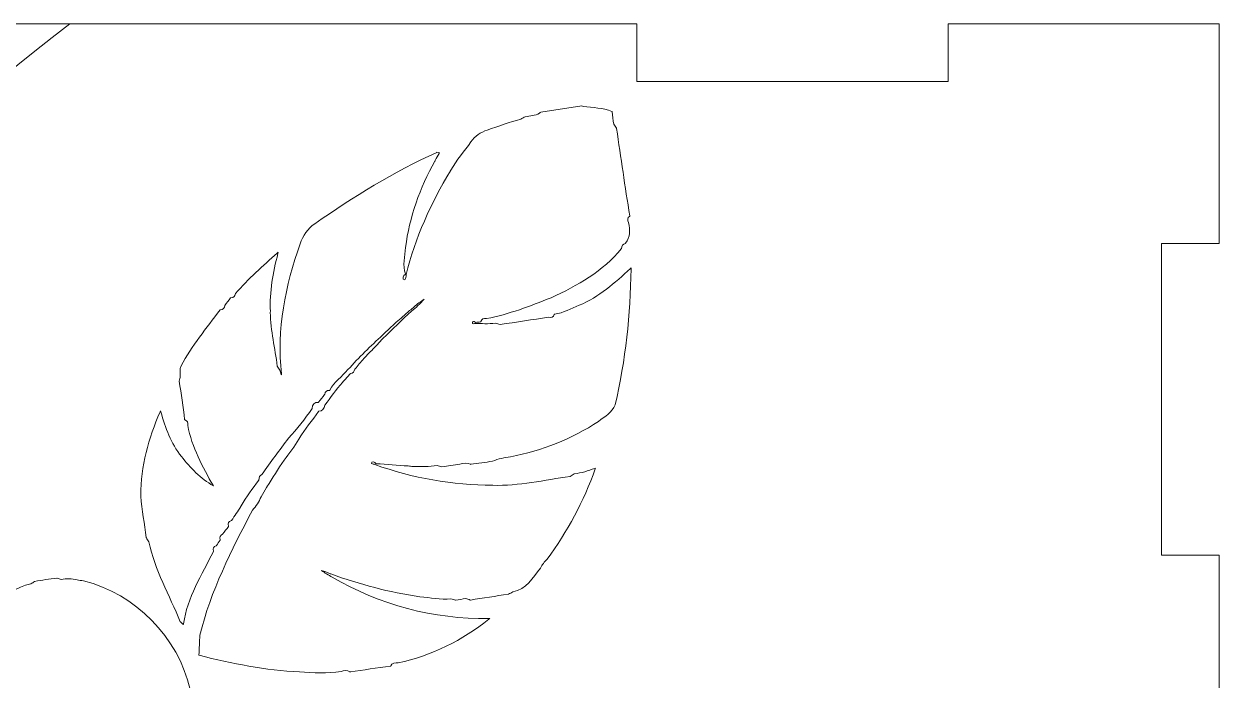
# Model space of a CAD drawing. Header units: millimetres. Extents: x 1315 to 1877, y -2074 to -1612.
# Drawn here: x 1438.8 to 1515.5, y -1655.3 to -1613.2 of the extents above; entities that cross this region are included whole.
import ezdxf

# ---------------------------------------------------------------- set-up
doc = ezdxf.new("R2010")
doc.units = ezdxf.units.MM
doc.header["$MEASUREMENT"] = 0
doc.layers.add('Layer 1', color=7, linetype='Continuous')

msp = doc.modelspace()

# ---------------------------------------------------------------- linework, layer by layer
at = {"layer": 'Layer 1', "color": 250, "lineweight": 9}
for points, knots in [([(1315.5114, -1613.1867), (1315.5114, -1613.1867), (1332.9114, -1613.1867), (1332.9114, -1613.1867), (1332.9114, -1613.1867), (1332.9114, -1613.1867), (1332.9114, -1616.8867), (1332.9114, -1616.8867), (1332.9114, -1616.8867), (1332.9114, -1616.8867), (1352.9114, -1616.8867), (1352.9114, -1616.8867), (1352.9114, -1616.8867), (1352.9114, -1616.8867), (1352.9114, -1613.1867), (1352.9114, -1613.1867), (1352.9114, -1613.1867), (1352.9114, -1613.1867), (1441.7236, -1613.1867), (1441.7236, -1613.1867), (1441.7236, -1613.1867), (1417.4584, -1631.4055), (1401.7458, -1660.4737), (1401.7052, -1693.1867), (1401.7052, -1693.1867), (1401.6646, -1725.8997), (1417.388, -1754.9165), (1441.7193, -1773.1867), (1441.7193, -1773.1867), (1441.7193, -1773.1867), (1352.9114, -1773.1867), (1352.9114, -1773.1867), (1352.9114, -1773.1867), (1352.9114, -1773.1867), (1352.9114, -1769.4867), (1352.9114, -1769.4867), (1352.9114, -1769.4867), (1352.9114, -1769.4867), (1332.9114, -1769.4867), (1332.9114, -1769.4867), (1332.9114, -1769.4867), (1332.9114, -1769.4867), (1332.9114, -1773.1867), (1332.9114, -1773.1867), (1332.9114, -1773.1867), (1332.9114, -1773.1867), (1315.5114, -1773.1867), (1315.5114, -1773.1867), (1315.5114, -1773.1867), (1315.5114, -1773.1867), (1315.5114, -1759.0867), (1315.5114, -1759.0867), (1315.5114, -1759.0867), (1315.5114, -1759.0867), (1319.2114, -1759.0867), (1319.2114, -1759.0867), (1319.2114, -1759.0867), (1319.2114, -1759.0867), (1319.2114, -1739.0867), (1319.2114, -1739.0867), (1319.2114, -1739.0867), (1319.2114, -1739.0867), (1315.5114, -1739.0867), (1315.5114, -1739.0867), (1315.5114, -1739.0867), (1315.5114, -1739.0867), (1315.5114, -1703.1868), (1315.5114, -1703.1868), (1315.5114, -1703.1868), (1315.5114, -1703.1868), (1319.2114, -1703.1868), (1319.2114, -1703.1868), (1319.2114, -1703.1868), (1319.2114, -1703.1868), (1319.2114, -1683.1868), (1319.2114, -1683.1868), (1319.2114, -1683.1868), (1319.2114, -1683.1868), (1315.5114, -1683.1868), (1315.5114, -1683.1868), (1315.5114, -1683.1868), (1315.5114, -1683.1868), (1315.5114, -1647.2869), (1315.5114, -1647.2869), (1315.5114, -1647.2869), (1315.5114, -1647.2869), (1319.2114, -1647.2869), (1319.2114, -1647.2869), (1319.2114, -1647.2869), (1319.2114, -1647.2869), (1319.2114, -1627.2869), (1319.2114, -1627.2869), (1319.2114, -1627.2869), (1319.2114, -1627.2869), (1315.5114, -1627.2869), (1315.5114, -1627.2869), (1315.5114, -1627.2869), (1315.5114, -1627.2869), (1315.5114, -1613.1867), (1315.5114, -1613.1867)], [0, 0, 0, 0, 0.0384615, 0.0384615, 0.0384615, 0.0384615, 0.0769231, 0.0769231, 0.0769231, 0.0769231, 0.1153846, 0.1153846, 0.1153846, 0.1153846, 0.1538462, 0.1538462, 0.1538462, 0.1538462, 0.1923077, 0.1923077, 0.1923077, 0.1923077, 0.2307692, 0.2307692, 0.2307692, 0.2307692, 0.2692308, 0.2692308, 0.2692308, 0.2692308, 0.3076923, 0.3076923, 0.3076923, 0.3076923, 0.3461538, 0.3461538, 0.3461538, 0.3461538, 0.3846154, 0.3846154, 0.3846154, 0.3846154, 0.4230769, 0.4230769, 0.4230769, 0.4230769, 0.4615385, 0.4615385, 0.4615385, 0.4615385, 0.5, 0.5, 0.5, 0.5, 0.5384615, 0.5384615, 0.5384615, 0.5384615, 0.5769231, 0.5769231, 0.5769231, 0.5769231, 0.6153846, 0.6153846, 0.6153846, 0.6153846, 0.6538462, 0.6538462, 0.6538462, 0.6538462, 0.6923077, 0.6923077, 0.6923077, 0.6923077, 0.7307692, 0.7307692, 0.7307692, 0.7307692, 0.7692308, 0.7692308, 0.7692308, 0.7692308, 0.8076923, 0.8076923, 0.8076923, 0.8076923, 0.8461538, 0.8461538, 0.8461538, 0.8461538, 0.8846154, 0.8846154, 0.8846154, 0.8846154, 0.9230769, 0.9230769, 0.9230769, 0.9230769, 1, 1, 1, 1]), ([(1441.7215, -1773.1867), (1441.7215, -1773.1867), (1478.1299, -1773.1867), (1478.1299, -1773.1867), (1478.1299, -1773.1867), (1478.1299, -1773.1867), (1478.1299, -1769.4867), (1478.1299, -1769.4867), (1478.1299, -1769.4867), (1478.1299, -1769.4867), (1498.1299, -1769.4867), (1498.1299, -1769.4867), (1498.1299, -1769.4867), (1498.1299, -1769.4867), (1498.1299, -1773.1867), (1498.1299, -1773.1867), (1498.1299, -1773.1867), (1498.1299, -1773.1867), (1515.5299, -1773.1867), (1515.5299, -1773.1867), (1515.5299, -1773.1867), (1515.5299, -1773.1867), (1515.5299, -1759.0867), (1515.5299, -1759.0867), (1515.5299, -1759.0867), (1515.5299, -1759.0867), (1511.8299, -1759.0867), (1511.8299, -1759.0867), (1511.8299, -1759.0867), (1511.8299, -1759.0867), (1511.8299, -1739.0867), (1511.8299, -1739.0867), (1511.8299, -1739.0867), (1511.8299, -1739.0867), (1515.5299, -1739.0867), (1515.5299, -1739.0867), (1515.5299, -1739.0867), (1515.5299, -1739.0867), (1515.5299, -1703.1868), (1515.5299, -1703.1868), (1515.5299, -1703.1868), (1515.5299, -1703.1868), (1511.8299, -1703.1868), (1511.8299, -1703.1868), (1511.8299, -1703.1868), (1511.8299, -1703.1868), (1511.8299, -1683.1868), (1511.8299, -1683.1868), (1511.8299, -1683.1868), (1511.8299, -1683.1868), (1515.5299, -1683.1868), (1515.5299, -1683.1868), (1515.5299, -1683.1868), (1515.5299, -1683.1868), (1515.5299, -1647.2869), (1515.5299, -1647.2869), (1515.5299, -1647.2869), (1515.5299, -1647.2869), (1511.8299, -1647.2869), (1511.8299, -1647.2869), (1511.8299, -1647.2869), (1511.8299, -1647.2869), (1511.8299, -1627.2869), (1511.8299, -1627.2869), (1511.8299, -1627.2869), (1511.8299, -1627.2869), (1515.5299, -1627.2869), (1515.5299, -1627.2869), (1515.5299, -1627.2869), (1515.5299, -1627.2869), (1515.5299, -1613.1867), (1515.5299, -1613.1867), (1515.5299, -1613.1867), (1515.5299, -1613.1867), (1498.1299, -1613.1867), (1498.1299, -1613.1867), (1498.1299, -1613.1867), (1498.1299, -1613.1867), (1498.1299, -1616.8867), (1498.1299, -1616.8867), (1498.1299, -1616.8867), (1498.1299, -1616.8867), (1478.1299, -1616.8867), (1478.1299, -1616.8867), (1478.1299, -1616.8867), (1478.1299, -1616.8867), (1478.1299, -1613.1867), (1478.1299, -1613.1867), (1478.1299, -1613.1867), (1478.1299, -1613.1867), (1441.7236, -1613.1867), (1441.7236, -1613.1867)], [0, 0, 0, 0, 0.0416667, 0.0416667, 0.0416667, 0.0416667, 0.0833333, 0.0833333, 0.0833333, 0.0833333, 0.125, 0.125, 0.125, 0.125, 0.1666667, 0.1666667, 0.1666667, 0.1666667, 0.2083333, 0.2083333, 0.2083333, 0.2083333, 0.25, 0.25, 0.25, 0.25, 0.2916667, 0.2916667, 0.2916667, 0.2916667, 0.3333333, 0.3333333, 0.3333333, 0.3333333, 0.375, 0.375, 0.375, 0.375, 0.4166667, 0.4166667, 0.4166667, 0.4166667, 0.4583333, 0.4583333, 0.4583333, 0.4583333, 0.5, 0.5, 0.5, 0.5, 0.5416667, 0.5416667, 0.5416667, 0.5416667, 0.5833333, 0.5833333, 0.5833333, 0.5833333, 0.625, 0.625, 0.625, 0.625, 0.6666667, 0.6666667, 0.6666667, 0.6666667, 0.7083333, 0.7083333, 0.7083333, 0.7083333, 0.75, 0.75, 0.75, 0.75, 0.7916667, 0.7916667, 0.7916667, 0.7916667, 0.8333333, 0.8333333, 0.8333333, 0.8333333, 0.875, 0.875, 0.875, 0.875, 0.9166667, 0.9166667, 0.9166667, 0.9166667, 1, 1, 1, 1])]:
    msp.add_open_spline(points, degree=3, knots=knots, dxfattribs=at)
at = {"layer": 'Layer 1', "color": 240, "lineweight": 9}
for points, knots in [([(1469.3549, -1632.4827), (1470.3931, -1632.3331), (1471.4306, -1632.1784), (1472.4764, -1632.0188), (1472.4764, -1632.0188), (1472.6474, -1632.0544), (1472.7722, -1632.0081), (1472.8337, -1631.8383), (1472.8337, -1631.8383), (1472.8337, -1631.8383), (1472.8389, -1631.8241), (1472.8389, -1631.8241), (1472.8389, -1631.8241), (1472.8389, -1631.8241), (1472.8538, -1631.8219), (1472.8538, -1631.8219), (1472.8538, -1631.8219), (1473.4125, -1631.7372), (1473.9181, -1631.4584), (1474.4377, -1631.2551), (1474.4377, -1631.2551), (1475.6905, -1630.7149), (1476.7295, -1629.8093), (1477.7256, -1628.8981), (1477.7256, -1628.8981), (1477.7256, -1628.8981), (1477.7692, -1628.8581), (1477.7692, -1628.8581), (1477.7692, -1628.8581), (1477.7692, -1628.8581), (1477.7681, -1628.9173), (1477.7681, -1628.9173), (1477.7681, -1628.9173), (1477.7139, -1631.8453), (1477.4155, -1634.7774), (1476.7468, -1637.6357), (1476.7468, -1637.6357), (1476.5495, -1638.1232), (1476.0739, -1638.4057), (1475.6691, -1638.705), (1475.6691, -1638.705), (1473.9738, -1639.8388), (1472.0182, -1640.5787), (1470.0215, -1640.9799), (1470.0215, -1640.9799), (1469.6258, -1641.0188), (1469.2412, -1641.1199), (1468.8647, -1641.2592), (1468.8647, -1641.2592), (1468.4022, -1641.3403), (1467.9373, -1641.4068), (1467.4711, -1641.4628), (1467.4711, -1641.4628), (1467.4711, -1641.4628), (1467.4639, -1641.4637), (1467.4639, -1641.4637), (1467.4639, -1641.4637), (1467.4639, -1641.4637), (1467.4573, -1641.4606), (1467.4573, -1641.4606), (1467.4573, -1641.4606), (1467.2406, -1641.3582), (1466.9976, -1641.3588), (1466.7728, -1641.4627), (1466.7728, -1641.4627), (1466.3851, -1641.5006), (1465.999, -1641.5541), (1465.6159, -1641.6244), (1465.6159, -1641.6244), (1465.6159, -1641.6244), (1465.6101, -1641.6254), (1465.6101, -1641.6254), (1465.6101, -1641.6254), (1465.6101, -1641.6254), (1465.6045, -1641.6239), (1465.6045, -1641.6239), (1465.6045, -1641.6239), (1465.5034, -1641.5959), (1465.4016, -1641.5696), (1465.3007, -1641.5408), (1465.3007, -1641.5408), (1464.7942, -1641.6377), (1464.281, -1641.5775), (1463.7647, -1641.6119), (1463.7647, -1641.6119), (1463.6594, -1641.5957), (1463.555, -1641.5792), (1463.4515, -1641.5632), (1463.4515, -1641.5632), (1462.7643, -1641.5627), (1462.0852, -1641.4142), (1461.3978, -1641.4406), (1461.3978, -1641.4406), (1461.3978, -1641.4406), (1461.3762, -1641.4414), (1461.3762, -1641.4414), (1461.3762, -1641.4414), (1461.3762, -1641.4414), (1461.3719, -1641.4203), (1461.3719, -1641.4203), (1461.3719, -1641.4203), (1461.3445, -1641.2856), (1461.0622, -1641.2506), (1461.1023, -1641.4149), (1461.1023, -1641.4149), (1461.1706, -1641.4349), (1461.2388, -1641.456), (1461.3084, -1641.4766), (1461.3084, -1641.4766), (1463.7271, -1642.3516), (1466.3076, -1642.7929), (1468.879, -1642.8077), (1468.879, -1642.8077), (1470.5549, -1642.8593), (1472.1984, -1642.4692), (1473.8483, -1642.2389), (1473.8483, -1642.2389), (1473.9378, -1642.1834), (1474.0272, -1642.128), (1474.1167, -1642.0725), (1474.1167, -1642.0725), (1474.1167, -1642.0725), (1474.1216, -1642.0695), (1474.1216, -1642.0695), (1474.1216, -1642.0695), (1474.1216, -1642.0695), (1474.1273, -1642.0689), (1474.1273, -1642.0689), (1474.1273, -1642.0689), (1474.5769, -1642.0192), (1475.0097, -1641.8782), (1475.4341, -1641.7275), (1475.4341, -1641.7275), (1475.4341, -1641.7275), (1475.4847, -1641.7095), (1475.4847, -1641.7095), (1475.4847, -1641.7095), (1475.4847, -1641.7095), (1475.4665, -1641.76), (1475.4665, -1641.76), (1475.4665, -1641.76), (1474.7219, -1643.8243), (1473.6731, -1645.7847), (1472.371, -1647.5563), (1472.371, -1647.5563), (1472.1996, -1647.7214), (1472.0541, -1647.9112), (1471.9373, -1648.1223), (1471.9373, -1648.1223), (1471.4666, -1648.7579), (1471.0176, -1649.5016), (1470.1752, -1649.6507), (1470.1752, -1649.6507), (1470.0805, -1649.7019), (1469.9873, -1649.752), (1469.884, -1649.8048), (1469.884, -1649.8048), (1469.0721, -1649.9286), (1468.2574, -1650.0352), (1467.4483, -1650.1773), (1467.4483, -1650.1773), (1467.4483, -1650.1773), (1467.442, -1650.1784), (1467.442, -1650.1784), (1467.442, -1650.1784), (1467.442, -1650.1784), (1467.436, -1650.1764), (1467.436, -1650.1764), (1467.436, -1650.1764), (1467.3364, -1650.1437), (1467.236, -1650.1127), (1467.1361, -1650.0809), (1467.1361, -1650.0809), (1466.9249, -1650.1149), (1466.7136, -1650.1479), (1466.503, -1650.1846), (1466.503, -1650.1846), (1466.503, -1650.1846), (1466.4971, -1650.1856), (1466.4971, -1650.1856), (1466.4971, -1650.1856), (1466.4971, -1650.1856), (1466.4914, -1650.184), (1466.4914, -1650.184), (1466.4914, -1650.184), (1466.3903, -1650.1542), (1466.2904, -1650.1263), (1466.1931, -1650.0991), (1466.1931, -1650.0991), (1465.5264, -1650.161), (1464.8666, -1650.0341), (1464.2054, -1649.9632), (1464.2054, -1649.9632), (1462.2467, -1649.6976), (1460.3385, -1649.155), (1458.473, -1648.5045), (1458.473, -1648.5045), (1458.473, -1648.5045), (1458.4385, -1648.4883), (1458.4385, -1648.4883), (1458.4385, -1648.4883), (1458.2582, -1648.4036), (1458.0728, -1648.3271), (1457.8811, -1648.2723), (1457.8811, -1648.2723), (1458.0926, -1648.4388), (1458.3247, -1648.5787), (1458.565, -1648.7022), (1458.565, -1648.7022), (1461.5875, -1650.4911), (1465.1081, -1651.4156), (1468.6186, -1651.3649), (1468.6186, -1651.3649), (1468.6186, -1651.3649), (1468.6932, -1651.3638), (1468.6932, -1651.3638), (1468.6932, -1651.3638), (1468.6932, -1651.3638), (1468.6348, -1651.4102), (1468.6348, -1651.4102), (1468.6348, -1651.4102), (1466.9416, -1652.7547), (1464.9358, -1653.7666), (1462.8057, -1654.2019), (1462.8057, -1654.2019), (1462.6343, -1654.1991), (1462.3912, -1654.2112), (1462.3304, -1654.4083), (1462.3304, -1654.4083), (1462.3304, -1654.4083), (1462.3254, -1654.4243), (1462.3254, -1654.4243), (1462.3254, -1654.4243), (1462.3254, -1654.4243), (1462.3087, -1654.4261), (1462.3087, -1654.4261), (1462.3087, -1654.4261), (1461.4387, -1654.5157), (1460.5785, -1654.6774), (1459.7123, -1654.7959), (1459.7123, -1654.7959), (1459.7123, -1654.7959), (1459.7023, -1654.7972), (1459.7023, -1654.7972), (1459.7023, -1654.7972), (1459.7023, -1654.7972), (1459.694, -1654.7913), (1459.694, -1654.7913), (1459.694, -1654.7913), (1459.5336, -1654.6757), (1459.3239, -1654.6706), (1459.1425, -1654.7604), (1459.1425, -1654.7604), (1458.2552, -1654.9114), (1457.353, -1654.8361), (1456.4601, -1654.7937), (1456.4601, -1654.7937), (1454.2824, -1654.6902), (1452.1381, -1654.2564), (1450.0287, -1653.7255), (1450.0287, -1653.7255), (1450.0287, -1653.7255), (1450.0083, -1653.7204), (1450.0083, -1653.7204), (1450.0083, -1653.7204), (1450.0083, -1653.7204), (1450.0095, -1653.6994), (1450.0095, -1653.6994), (1450.0095, -1653.6994), (1450.0349, -1653.2776), (1450.0496, -1652.8553), (1450.0687, -1652.4282), (1450.0687, -1652.4282), (1450.7701, -1649.5942), (1452.0877, -1646.9659), (1453.4575, -1644.3987), (1453.4575, -1644.3987), (1453.6778, -1644.1451), (1453.8667, -1643.8643), (1453.9963, -1643.5487), (1453.9963, -1643.5487), (1454.1167, -1643.3531), (1454.232, -1643.1546), (1454.3514, -1642.9589), (1454.3514, -1642.9589), (1454.3597, -1642.9441), (1454.3689, -1642.9297), (1454.3783, -1642.9146), (1454.3783, -1642.9146), (1454.7585, -1642.3511), (1455.0648, -1641.7396), (1455.4805, -1641.2003), (1455.4805, -1641.2003), (1455.8078, -1640.7565), (1456.1604, -1640.3274), (1456.4267, -1639.8424), (1456.4267, -1639.8424), (1456.4349, -1639.8275), (1456.4441, -1639.8133), (1456.4523, -1639.7985), (1456.4523, -1639.7985), (1456.7973, -1639.1766), (1457.3013, -1638.666), (1457.6851, -1638.0706), (1457.6851, -1638.0706), (1457.6851, -1638.0706), (1457.6932, -1638.058), (1457.6932, -1638.058), (1457.6932, -1638.058), (1457.6932, -1638.058), (1457.7082, -1638.0591), (1457.7082, -1638.0591), (1457.7082, -1638.0591), (1457.9303, -1638.0749), (1458.0447, -1637.8586), (1458.1018, -1637.6682), (1458.1018, -1637.6682), (1458.4569, -1637.1648), (1458.8213, -1636.6663), (1459.2306, -1636.2051), (1459.2306, -1636.2051), (1459.2397, -1636.1949), (1459.249, -1636.1847), (1459.2585, -1636.1739), (1459.2585, -1636.1739), (1459.418, -1636.0029), (1459.573, -1635.8276), (1459.7231, -1635.6483), (1459.7231, -1635.6483), (1459.7231, -1635.6483), (1459.729, -1635.6412), (1459.729, -1635.6412), (1459.729, -1635.6412), (1459.729, -1635.6412), (1459.7381, -1635.6396), (1459.7381, -1635.6396), (1459.7381, -1635.6396), (1459.899, -1635.6104), (1459.9917, -1635.5173), (1460.0214, -1635.3566), (1460.0214, -1635.3566), (1460.0214, -1635.3566), (1460.0226, -1635.3501), (1460.0226, -1635.3501), (1460.0226, -1635.3501), (1460.0226, -1635.3501), (1460.0268, -1635.3451), (1460.0268, -1635.3451), (1460.0268, -1635.3451), (1460.2149, -1635.1162), (1460.4031, -1634.8872), (1460.6039, -1634.6682), (1460.6039, -1634.6682), (1460.616, -1634.6559), (1460.6269, -1634.6422), (1460.6389, -1634.6321), (1460.6389, -1634.6321), (1460.7747, -1634.4867), (1460.9144, -1634.3464), (1461.0543, -1634.2059), (1461.0543, -1634.2059), (1461.0724, -1634.1854), (1461.0928, -1634.1665), (1461.1117, -1634.1475), (1461.1117, -1634.1475), (1461.3525, -1633.8948), (1461.591, -1633.64), (1461.8288, -1633.382), (1461.8288, -1633.382), (1462.4411, -1632.805), (1463.0291, -1632.2027), (1463.6529, -1631.6358), (1463.6529, -1631.6358), (1463.9437, -1631.4001), (1464.2192, -1631.145), (1464.4693, -1630.8665), (1464.4693, -1630.8665), (1464.3532, -1630.9431), (1464.2393, -1631.0225), (1464.1263, -1631.1028), (1464.1263, -1631.1028), (1463.9313, -1631.269), (1463.7374, -1631.4354), (1463.5386, -1631.5964), (1463.5386, -1631.5964), (1463.2529, -1631.8459), (1462.9785, -1632.1078), (1462.6824, -1632.3443), (1462.6824, -1632.3443), (1462.384, -1632.609), (1462.0923, -1632.8812), (1461.8092, -1633.1639), (1461.8092, -1633.1639), (1461.0348, -1633.8709), (1460.2755, -1634.597), (1459.5808, -1635.3835), (1459.5808, -1635.3835), (1459.1917, -1635.8241), (1458.6921, -1636.1823), (1458.4081, -1636.7079), (1458.4081, -1636.7079), (1458.4081, -1636.7079), (1458.4005, -1636.7219), (1458.4005, -1636.7219), (1458.4005, -1636.7219), (1458.4005, -1636.7219), (1458.3846, -1636.7212), (1458.3846, -1636.7212), (1458.3846, -1636.7212), (1458.2089, -1636.7127), (1458.1158, -1636.8027), (1458.0849, -1636.9722), (1458.0849, -1636.9722), (1458.0849, -1636.9722), (1458.0837, -1636.9785), (1458.0837, -1636.9785), (1458.0837, -1636.9785), (1458.0837, -1636.9785), (1458.0796, -1636.9836), (1458.0796, -1636.9836), (1458.0796, -1636.9836), (1457.9475, -1637.1466), (1457.815, -1637.3097), (1457.6937, -1637.4811), (1457.6937, -1637.4811), (1457.6937, -1637.4811), (1457.6842, -1637.4945), (1457.6842, -1637.4945), (1457.6842, -1637.4945), (1457.6842, -1637.4945), (1457.6681, -1637.4913), (1457.6681, -1637.4913), (1457.6681, -1637.4913), (1457.4316, -1637.4446), (1457.2847, -1637.6567), (1457.2788, -1637.8706), (1457.2788, -1637.8706), (1457.2788, -1637.8706), (1457.2786, -1637.878), (1457.2786, -1637.878), (1457.2786, -1637.878), (1457.2786, -1637.878), (1457.2745, -1637.8841), (1457.2745, -1637.8841), (1457.2745, -1637.8841), (1456.8217, -1638.5551), (1456.3048, -1639.1793), (1455.769, -1639.7837), (1455.769, -1639.7837), (1455.1921, -1640.5499), (1454.6063, -1641.3096), (1454.0666, -1642.1029), (1454.0666, -1642.1029), (1454.0666, -1642.1029), (1454.0629, -1642.1083), (1454.0629, -1642.1083), (1454.0629, -1642.1083), (1454.0629, -1642.1083), (1454.057, -1642.1113), (1454.057, -1642.1113), (1454.057, -1642.1113), (1453.9101, -1642.1854), (1453.8459, -1642.3009), (1453.8666, -1642.4647), (1453.8666, -1642.4647), (1453.8666, -1642.4647), (1453.8679, -1642.475), (1453.8679, -1642.475), (1453.8679, -1642.475), (1453.8679, -1642.475), (1453.8616, -1642.4832), (1453.8616, -1642.4832), (1453.8616, -1642.4832), (1453.4591, -1643.0143), (1453.0541, -1643.5472), (1452.7204, -1644.1267), (1452.7204, -1644.1267), (1452.7122, -1644.1396), (1452.7042, -1644.1537), (1452.6964, -1644.1684), (1452.6964, -1644.1684), (1452.5122, -1644.4752), (1452.3115, -1644.7716), (1452.1068, -1645.065), (1452.1068, -1645.065), (1452.1068, -1645.065), (1452.102, -1645.0719), (1452.102, -1645.0719), (1452.102, -1645.0719), (1452.102, -1645.0719), (1452.094, -1645.0746), (1452.094, -1645.0746), (1452.094, -1645.0746), (1451.9163, -1645.1336), (1451.8544, -1645.2493), (1451.9061, -1645.4296), (1451.9061, -1645.4296), (1451.9061, -1645.4296), (1451.9095, -1645.4415), (1451.9095, -1645.4415), (1451.9095, -1645.4415), (1451.9095, -1645.4415), (1451.9022, -1645.4515), (1451.9022, -1645.4515), (1451.9022, -1645.4515), (1451.7829, -1645.6159), (1451.6655, -1645.7822), (1451.5275, -1645.9441), (1451.5275, -1645.9441), (1451.3787, -1646.0237), (1451.3265, -1646.1419), (1451.3721, -1646.3049), (1451.3721, -1646.3049), (1451.3721, -1646.3049), (1451.3753, -1646.3163), (1451.3753, -1646.3163), (1451.3753, -1646.3163), (1451.3753, -1646.3163), (1451.3685, -1646.3261), (1451.3685, -1646.3261), (1451.3685, -1646.3261), (1451.2888, -1646.4417), (1451.2106, -1646.5583), (1451.1339, -1646.6759), (1451.1339, -1646.6759), (1451.1339, -1646.6759), (1451.1293, -1646.6829), (1451.1293, -1646.6829), (1451.1293, -1646.6829), (1451.1293, -1646.6829), (1451.1215, -1646.6858), (1451.1215, -1646.6858), (1451.1215, -1646.6858), (1450.9503, -1646.7498), (1450.8888, -1646.8636), (1450.9379, -1647.0407), (1450.9379, -1647.0407), (1450.9379, -1647.0407), (1450.9404, -1647.05), (1450.9404, -1647.05), (1450.9404, -1647.05), (1450.9404, -1647.05), (1450.9362, -1647.0586), (1450.9362, -1647.0586), (1450.9362, -1647.0586), (1450.2056, -1648.5559), (1449.2451, -1650.0175), (1449.021, -1651.7016), (1449.021, -1651.7016), (1449.021, -1651.7016), (1449.0145, -1651.75), (1449.0145, -1651.75), (1449.0145, -1651.75), (1449.0145, -1651.75), (1448.9786, -1651.7169), (1448.9786, -1651.7169), (1448.9786, -1651.7169), (1448.9265, -1651.669), (1448.8731, -1651.6221), (1448.8201, -1651.5752), (1448.8201, -1651.5752), (1448.8201, -1651.5752), (1448.8156, -1651.5713), (1448.8156, -1651.5713), (1448.8156, -1651.5713), (1448.8156, -1651.5713), (1448.8134, -1651.5658), (1448.8134, -1651.5658), (1448.8134, -1651.5658), (1448.1183, -1649.8662), (1447.171, -1648.2517), (1446.799, -1646.4403), (1446.799, -1646.4403), (1446.7424, -1646.3504), (1446.6875, -1646.2622), (1446.6311, -1646.1722), (1446.6311, -1646.1722), (1446.6311, -1646.1722), (1446.628, -1646.1672), (1446.628, -1646.1672), (1446.628, -1646.1672), (1446.628, -1646.1672), (1446.6273, -1646.1614), (1446.6273, -1646.1614), (1446.6273, -1646.1614), (1446.5328, -1645.2759), (1446.3134, -1644.4055), (1446.2847, -1643.5111), (1446.2847, -1643.5111), (1446.2853, -1643.4923), (1446.2862, -1643.4719), (1446.2851, -1643.4522), (1446.2851, -1643.4522), (1446.2537, -1641.5981), (1446.7797, -1639.7839), (1447.5115, -1638.0961), (1447.5115, -1638.0961), (1447.5115, -1638.0961), (1447.5389, -1638.0329), (1447.5389, -1638.0329), (1447.5389, -1638.0329), (1447.5389, -1638.0329), (1447.5591, -1638.0988), (1447.5591, -1638.0988), (1447.5591, -1638.0988), (1447.8673, -1639.1036), (1448.2094, -1640.1314), (1448.8807, -1640.9594), (1448.8807, -1640.9594), (1449.4666, -1641.6819), (1450.1167, -1642.3829), (1450.9347, -1642.8436), (1450.9347, -1642.8436), (1450.245, -1641.6226), (1449.5565, -1640.3681), (1449.2901, -1638.9767), (1449.2901, -1638.9767), (1449.2901, -1638.9767), (1449.289, -1638.9712), (1449.289, -1638.9712), (1449.289, -1638.9712), (1449.289, -1638.9712), (1449.2903, -1638.9658), (1449.2903, -1638.9658), (1449.2903, -1638.9658), (1449.3335, -1638.7908), (1449.2895, -1638.6655), (1449.1091, -1638.613), (1449.1091, -1638.613), (1449.1091, -1638.613), (1449.0924, -1638.6081), (1449.0924, -1638.6081), (1449.0924, -1638.6081), (1449.0924, -1638.6081), (1449.0909, -1638.5908), (1449.0909, -1638.5908), (1449.0909, -1638.5908), (1449.0196, -1637.7628), (1448.8616, -1636.9457), (1448.7408, -1636.1148), (1448.7408, -1636.1148), (1448.7659, -1636.0105), (1448.7893, -1635.9074), (1448.814, -1635.8062), (1448.814, -1635.8062), (1448.812, -1635.5823), (1448.7661, -1635.3534), (1448.8578, -1635.1369), (1448.8578, -1635.1369), (1449.5631, -1633.8541), (1450.4879, -1632.7138), (1451.3622, -1631.5457), (1451.3622, -1631.5457), (1451.3622, -1631.5457), (1451.3694, -1631.536), (1451.3694, -1631.536), (1451.3694, -1631.536), (1451.3694, -1631.536), (1451.3815, -1631.5355), (1451.3815, -1631.5355), (1451.3815, -1631.5355), (1451.5517, -1631.5291), (1451.6483, -1631.4425), (1451.6829, -1631.2665), (1451.6829, -1631.2665), (1451.7929, -1631.0972), (1451.9179, -1630.9382), (1452.0423, -1630.7795), (1452.0423, -1630.7795), (1452.0423, -1630.7795), (1452.0495, -1630.7704), (1452.0495, -1630.7704), (1452.0495, -1630.7704), (1452.0495, -1630.7704), (1452.0611, -1630.7698), (1452.0611, -1630.7698), (1452.0611, -1630.7698), (1452.2333, -1630.7618), (1452.3276, -1630.6736), (1452.3554, -1630.5043), (1452.3554, -1630.5043), (1452.3554, -1630.5043), (1452.3566, -1630.4972), (1452.3566, -1630.4972), (1452.3566, -1630.4972), (1452.3566, -1630.4972), (1452.3613, -1630.4918), (1452.3613, -1630.4918), (1452.3613, -1630.4918), (1453.1741, -1629.5484), (1454.1112, -1628.723), (1455.0417, -1627.8991), (1455.0417, -1627.8991), (1455.0417, -1627.8991), (1455.1046, -1627.8433), (1455.1046, -1627.8433), (1455.1046, -1627.8433), (1455.1046, -1627.8433), (1455.0831, -1627.9246), (1455.0831, -1627.9246), (1455.0831, -1627.9246), (1454.7601, -1629.1415), (1454.5386, -1630.3962), (1454.5951, -1631.6617), (1454.5951, -1631.6617), (1454.5943, -1631.6811), (1454.5949, -1631.7004), (1454.5945, -1631.7193), (1454.5945, -1631.7193), (1454.6146, -1632.8759), (1454.9005, -1634.0065), (1455.0383, -1635.1508), (1455.0383, -1635.1508), (1455.0958, -1635.2399), (1455.1538, -1635.3288), (1455.2136, -1635.4242), (1455.2136, -1635.4242), (1455.2409, -1635.5122), (1455.2663, -1635.6012), (1455.292, -1635.6894), (1455.292, -1635.6894), (1455.292, -1635.6894), (1455.302, -1635.7223), (1455.302, -1635.7223), (1455.302, -1635.7223), (1455.302, -1635.7223), (1455.3171, -1635.7159), (1455.3171, -1635.7159), (1455.3171, -1635.7159), (1455.3171, -1635.7159), (1455.3132, -1635.6623), (1455.3132, -1635.6623), (1455.3132, -1635.6623), (1454.9774, -1632.8355), (1455.5594, -1629.9705), (1456.5151, -1627.3163), (1456.5151, -1627.3163), (1456.6827, -1626.7976), (1456.9839, -1626.313), (1457.4473, -1626.0121), (1457.4473, -1626.0121), (1459.9374, -1624.2874), (1462.5222, -1622.6769), (1465.2905, -1621.4347), (1465.2905, -1621.4347), (1465.2905, -1621.4347), (1465.298, -1621.4314), (1465.298, -1621.4314), (1465.298, -1621.4314), (1465.298, -1621.4314), (1465.4669, -1621.4657), (1465.4669, -1621.4657), (1465.4669, -1621.4657), (1465.4669, -1621.4657), (1465.4481, -1621.4966), (1465.4481, -1621.4966), (1465.4481, -1621.4966), (1465.3581, -1621.6443), (1465.2704, -1621.7933), (1465.1905, -1621.9456), (1465.1905, -1621.9456), (1465.1838, -1621.961), (1465.1748, -1621.9753), (1465.1666, -1621.9911), (1465.1666, -1621.9911), (1464.2016, -1623.7067), (1463.5244, -1625.5937), (1463.2824, -1627.5511), (1463.2824, -1627.5511), (1463.2265, -1628.1084), (1463.0849, -1628.6917), (1463.2737, -1629.2393), (1463.2737, -1629.2393), (1463.2737, -1629.2393), (1463.2829, -1629.2659), (1463.2829, -1629.2659), (1463.2829, -1629.2659), (1463.2829, -1629.2659), (1463.2555, -1629.2723), (1463.2555, -1629.2723), (1463.2555, -1629.2723), (1463.1216, -1629.3037), (1463.0408, -1629.6184), (1463.2234, -1629.6113), (1463.2234, -1629.6113), (1463.2932, -1629.5155), (1463.3219, -1629.4071), (1463.3178, -1629.2812), (1463.3178, -1629.2812), (1463.8947, -1626.9218), (1464.9175, -1624.6955), (1466.1597, -1622.6153), (1466.1597, -1622.6153), (1466.1685, -1622.6012), (1466.1767, -1622.5867), (1466.1853, -1622.5732), (1466.1853, -1622.5732), (1466.5668, -1621.9351), (1467.0447, -1621.3634), (1467.4759, -1620.7606), (1467.4759, -1620.7606), (1467.7255, -1620.3902), (1468.1105, -1620.1389), (1468.531, -1620.0034), (1468.531, -1620.0034), (1469.2471, -1619.7572), (1469.956, -1619.4916), (1470.6873, -1619.3058), (1470.6873, -1619.3058), (1470.7782, -1619.2514), (1470.868, -1619.1982), (1470.9687, -1619.1421), (1470.9687, -1619.1421), (1471.2758, -1619.0963), (1471.598, -1619.0741), (1471.8738, -1618.9216), (1471.8738, -1618.9216), (1471.9074, -1618.8969), (1471.9394, -1618.8715), (1471.973, -1618.8469), (1471.973, -1618.8469), (1471.973, -1618.8469), (1471.9781, -1618.8432), (1471.9781, -1618.8432), (1471.9781, -1618.8432), (1471.9781, -1618.8432), (1474.591, -1618.4536), (1474.591, -1618.4536), (1474.591, -1618.4536), (1474.591, -1618.4536), (1474.5964, -1618.4553), (1474.5964, -1618.4553), (1474.5964, -1618.4553), (1474.6319, -1618.466), (1474.6664, -1618.4765), (1474.6998, -1618.4869), (1474.6998, -1618.4869), (1475.3144, -1618.566), (1475.945, -1618.5708), (1476.5261, -1618.8119), (1476.5261, -1618.8119), (1476.5261, -1618.8119), (1476.5397, -1618.8176), (1476.5397, -1618.8176), (1476.5397, -1618.8176), (1476.5397, -1618.8176), (1476.5416, -1618.8321), (1476.5416, -1618.8321), (1476.5416, -1618.8321), (1476.5757, -1619.0959), (1476.6136, -1619.3591), (1476.6527, -1619.6221), (1476.6527, -1619.6221), (1476.7109, -1619.7101), (1476.769, -1619.7982), (1476.8263, -1619.8868), (1476.8263, -1619.8868), (1476.8263, -1619.8868), (1476.8293, -1619.8914), (1476.8293, -1619.8914), (1476.8293, -1619.8914), (1476.8293, -1619.8914), (1476.8301, -1619.8968), (1476.8301, -1619.8968), (1476.8301, -1619.8968), (1477.1156, -1621.7671), (1477.3684, -1623.6426), (1477.684, -1625.5083), (1477.684, -1625.5083), (1477.684, -1625.5083), (1477.6867, -1625.5241), (1477.6867, -1625.5241), (1477.6867, -1625.5241), (1477.6867, -1625.5241), (1477.6736, -1625.5333), (1477.6736, -1625.5333), (1477.6736, -1625.5333), (1477.5172, -1625.6428), (1477.5123, -1625.7803), (1477.6062, -1625.9459), (1477.6062, -1625.9459), (1477.7155, -1626.4059), (1477.7177, -1626.8857), (1477.4035, -1627.27), (1477.4035, -1627.27), (1477.4035, -1627.27), (1477.3992, -1627.2752), (1477.3992, -1627.2752), (1477.3992, -1627.2752), (1477.3992, -1627.2752), (1477.3929, -1627.2776), (1477.3929, -1627.2776), (1477.3929, -1627.2776), (1477.2438, -1627.3348), (1477.1636, -1627.4414), (1477.1532, -1627.601), (1477.1532, -1627.601), (1477.1532, -1627.601), (1477.1527, -1627.6091), (1477.1527, -1627.6091), (1477.1527, -1627.6091), (1477.1527, -1627.6091), (1477.1476, -1627.6154), (1477.1476, -1627.6154), (1477.1476, -1627.6154), (1475.9728, -1629.0668), (1474.3029, -1630.0028), (1472.6273, -1630.7647), (1472.6273, -1630.7647), (1471.2809, -1631.3028), (1469.9165, -1631.8297), (1468.4887, -1632.1083), (1468.4887, -1632.1083), (1468.4887, -1632.1083), (1468.4835, -1632.1093), (1468.4835, -1632.1093), (1468.4835, -1632.1093), (1468.4835, -1632.1093), (1468.4783, -1632.1082), (1468.4783, -1632.1082), (1468.4783, -1632.1082), (1468.2988, -1632.0682), (1468.1712, -1632.1133), (1468.1242, -1632.3005), (1468.1242, -1632.3005), (1468.1242, -1632.3005), (1468.1198, -1632.3181), (1468.1198, -1632.3181), (1468.1198, -1632.3181), (1468.1198, -1632.3181), (1468.1018, -1632.3196), (1468.1018, -1632.3196), (1468.1018, -1632.3196), (1467.989, -1632.3292), (1467.8759, -1632.3399), (1467.7633, -1632.3516), (1467.7633, -1632.3516), (1467.7633, -1632.3516), (1467.7503, -1632.3529), (1467.7503, -1632.3529), (1467.7503, -1632.3529), (1467.7503, -1632.3529), (1467.7417, -1632.3432), (1467.7417, -1632.3432), (1467.7417, -1632.3432), (1467.5788, -1632.1595), (1467.4622, -1632.498), (1467.7118, -1632.4217), (1467.7118, -1632.4217), (1468.1547, -1632.4197), (1468.6, -1632.4588), (1469.0507, -1632.4017), (1469.0507, -1632.4017), (1469.1522, -1632.4283), (1469.2534, -1632.456), (1469.3549, -1632.4827)], [0, 0, 0, 0, 0.0041667, 0.0041667, 0.0041667, 0.0041667, 0.0083333, 0.0083333, 0.0083333, 0.0083333, 0.0125, 0.0125, 0.0125, 0.0125, 0.0166667, 0.0166667, 0.0166667, 0.0166667, 0.0208333, 0.0208333, 0.0208333, 0.0208333, 0.025, 0.025, 0.025, 0.025, 0.0291667, 0.0291667, 0.0291667, 0.0291667, 0.0333333, 0.0333333, 0.0333333, 0.0333333, 0.0375, 0.0375, 0.0375, 0.0375, 0.0416667, 0.0416667, 0.0416667, 0.0416667, 0.0458333, 0.0458333, 0.0458333, 0.0458333, 0.05, 0.05, 0.05, 0.05, 0.0541667, 0.0541667, 0.0541667, 0.0541667, 0.0583333, 0.0583333, 0.0583333, 0.0583333, 0.0625, 0.0625, 0.0625, 0.0625, 0.0666667, 0.0666667, 0.0666667, 0.0666667, 0.0708333, 0.0708333, 0.0708333, 0.0708333, 0.075, 0.075, 0.075, 0.075, 0.0791667, 0.0791667, 0.0791667, 0.0791667, 0.0833333, 0.0833333, 0.0833333, 0.0833333, 0.0875, 0.0875, 0.0875, 0.0875, 0.0916667, 0.0916667, 0.0916667, 0.0916667, 0.0958333, 0.0958333, 0.0958333, 0.0958333, 0.1, 0.1, 0.1, 0.1, 0.1041667, 0.1041667, 0.1041667, 0.1041667, 0.1083333, 0.1083333, 0.1083333, 0.1083333, 0.1125, 0.1125, 0.1125, 0.1125, 0.1166667, 0.1166667, 0.1166667, 0.1166667, 0.1208333, 0.1208333, 0.1208333, 0.1208333, 0.125, 0.125, 0.125, 0.125, 0.1291667, 0.1291667, 0.1291667, 0.1291667, 0.1333333, 0.1333333, 0.1333333, 0.1333333, 0.1375, 0.1375, 0.1375, 0.1375, 0.1416667, 0.1416667, 0.1416667, 0.1416667, 0.1458333, 0.1458333, 0.1458333, 0.1458333, 0.15, 0.15, 0.15, 0.15, 0.1541667, 0.1541667, 0.1541667, 0.1541667, 0.1583333, 0.1583333, 0.1583333, 0.1583333, 0.1625, 0.1625, 0.1625, 0.1625, 0.1666667, 0.1666667, 0.1666667, 0.1666667, 0.1708333, 0.1708333, 0.1708333, 0.1708333, 0.175, 0.175, 0.175, 0.175, 0.1791667, 0.1791667, 0.1791667, 0.1791667, 0.1833333, 0.1833333, 0.1833333, 0.1833333, 0.1875, 0.1875, 0.1875, 0.1875, 0.1916667, 0.1916667, 0.1916667, 0.1916667, 0.1958333, 0.1958333, 0.1958333, 0.1958333, 0.2, 0.2, 0.2, 0.2, 0.2041667, 0.2041667, 0.2041667, 0.2041667, 0.2083333, 0.2083333, 0.2083333, 0.2083333, 0.2125, 0.2125, 0.2125, 0.2125, 0.2166667, 0.2166667, 0.2166667, 0.2166667, 0.2208333, 0.2208333, 0.2208333, 0.2208333, 0.225, 0.225, 0.225, 0.225, 0.2291667, 0.2291667, 0.2291667, 0.2291667, 0.2333333, 0.2333333, 0.2333333, 0.2333333, 0.2375, 0.2375, 0.2375, 0.2375, 0.2416667, 0.2416667, 0.2416667, 0.2416667, 0.2458333, 0.2458333, 0.2458333, 0.2458333, 0.25, 0.25, 0.25, 0.25, 0.2541667, 0.2541667, 0.2541667, 0.2541667, 0.2583333, 0.2583333, 0.2583333, 0.2583333, 0.2625, 0.2625, 0.2625, 0.2625, 0.2666667, 0.2666667, 0.2666667, 0.2666667, 0.2708333, 0.2708333, 0.2708333, 0.2708333, 0.275, 0.275, 0.275, 0.275, 0.2791667, 0.2791667, 0.2791667, 0.2791667, 0.2833333, 0.2833333, 0.2833333, 0.2833333, 0.2875, 0.2875, 0.2875, 0.2875, 0.2916667, 0.2916667, 0.2916667, 0.2916667, 0.2958333, 0.2958333, 0.2958333, 0.2958333, 0.3, 0.3, 0.3, 0.3, 0.3041667, 0.3041667, 0.3041667, 0.3041667, 0.3083333, 0.3083333, 0.3083333, 0.3083333, 0.3125, 0.3125, 0.3125, 0.3125, 0.3166667, 0.3166667, 0.3166667, 0.3166667, 0.3208333, 0.3208333, 0.3208333, 0.3208333, 0.325, 0.325, 0.325, 0.325, 0.3291667, 0.3291667, 0.3291667, 0.3291667, 0.3333333, 0.3333333, 0.3333333, 0.3333333, 0.3375, 0.3375, 0.3375, 0.3375, 0.3416667, 0.3416667, 0.3416667, 0.3416667, 0.3458333, 0.3458333, 0.3458333, 0.3458333, 0.35, 0.35, 0.35, 0.35, 0.3541667, 0.3541667, 0.3541667, 0.3541667, 0.3583333, 0.3583333, 0.3583333, 0.3583333, 0.3625, 0.3625, 0.3625, 0.3625, 0.3666667, 0.3666667, 0.3666667, 0.3666667, 0.3708333, 0.3708333, 0.3708333, 0.3708333, 0.375, 0.375, 0.375, 0.375, 0.3791667, 0.3791667, 0.3791667, 0.3791667, 0.3833333, 0.3833333, 0.3833333, 0.3833333, 0.3875, 0.3875, 0.3875, 0.3875, 0.3916667, 0.3916667, 0.3916667, 0.3916667, 0.3958333, 0.3958333, 0.3958333, 0.3958333, 0.4, 0.4, 0.4, 0.4, 0.4041667, 0.4041667, 0.4041667, 0.4041667, 0.4083333, 0.4083333, 0.4083333, 0.4083333, 0.4125, 0.4125, 0.4125, 0.4125, 0.4166667, 0.4166667, 0.4166667, 0.4166667, 0.4208333, 0.4208333, 0.4208333, 0.4208333, 0.425, 0.425, 0.425, 0.425, 0.4291667, 0.4291667, 0.4291667, 0.4291667, 0.4333333, 0.4333333, 0.4333333, 0.4333333, 0.4375, 0.4375, 0.4375, 0.4375, 0.4416667, 0.4416667, 0.4416667, 0.4416667, 0.4458333, 0.4458333, 0.4458333, 0.4458333, 0.45, 0.45, 0.45, 0.45, 0.4541667, 0.4541667, 0.4541667, 0.4541667, 0.4583333, 0.4583333, 0.4583333, 0.4583333, 0.4625, 0.4625, 0.4625, 0.4625, 0.4666667, 0.4666667, 0.4666667, 0.4666667, 0.4708333, 0.4708333, 0.4708333, 0.4708333, 0.475, 0.475, 0.475, 0.475, 0.4791667, 0.4791667, 0.4791667, 0.4791667, 0.4833333, 0.4833333, 0.4833333, 0.4833333, 0.4875, 0.4875, 0.4875, 0.4875, 0.4916667, 0.4916667, 0.4916667, 0.4916667, 0.4958333, 0.4958333, 0.4958333, 0.4958333, 0.5, 0.5, 0.5, 0.5, 0.5041667, 0.5041667, 0.5041667, 0.5041667, 0.5083333, 0.5083333, 0.5083333, 0.5083333, 0.5125, 0.5125, 0.5125, 0.5125, 0.5166667, 0.5166667, 0.5166667, 0.5166667, 0.5208333, 0.5208333, 0.5208333, 0.5208333, 0.525, 0.525, 0.525, 0.525, 0.5291667, 0.5291667, 0.5291667, 0.5291667, 0.5333333, 0.5333333, 0.5333333, 0.5333333, 0.5375, 0.5375, 0.5375, 0.5375, 0.5416667, 0.5416667, 0.5416667, 0.5416667, 0.5458333, 0.5458333, 0.5458333, 0.5458333, 0.55, 0.55, 0.55, 0.55, 0.5541667, 0.5541667, 0.5541667, 0.5541667, 0.5583333, 0.5583333, 0.5583333, 0.5583333, 0.5625, 0.5625, 0.5625, 0.5625, 0.5666667, 0.5666667, 0.5666667, 0.5666667, 0.5708333, 0.5708333, 0.5708333, 0.5708333, 0.575, 0.575, 0.575, 0.575, 0.5791667, 0.5791667, 0.5791667, 0.5791667, 0.5833333, 0.5833333, 0.5833333, 0.5833333, 0.5875, 0.5875, 0.5875, 0.5875, 0.5916667, 0.5916667, 0.5916667, 0.5916667, 0.5958333, 0.5958333, 0.5958333, 0.5958333, 0.6, 0.6, 0.6, 0.6, 0.6041667, 0.6041667, 0.6041667, 0.6041667, 0.6083333, 0.6083333, 0.6083333, 0.6083333, 0.6125, 0.6125, 0.6125, 0.6125, 0.6166667, 0.6166667, 0.6166667, 0.6166667, 0.6208333, 0.6208333, 0.6208333, 0.6208333, 0.625, 0.625, 0.625, 0.625, 0.6291667, 0.6291667, 0.6291667, 0.6291667, 0.6333333, 0.6333333, 0.6333333, 0.6333333, 0.6375, 0.6375, 0.6375, 0.6375, 0.6416667, 0.6416667, 0.6416667, 0.6416667, 0.6458333, 0.6458333, 0.6458333, 0.6458333, 0.65, 0.65, 0.65, 0.65, 0.6541667, 0.6541667, 0.6541667, 0.6541667, 0.6583333, 0.6583333, 0.6583333, 0.6583333, 0.6625, 0.6625, 0.6625, 0.6625, 0.6666667, 0.6666667, 0.6666667, 0.6666667, 0.6708333, 0.6708333, 0.6708333, 0.6708333, 0.675, 0.675, 0.675, 0.675, 0.6791667, 0.6791667, 0.6791667, 0.6791667, 0.6833333, 0.6833333, 0.6833333, 0.6833333, 0.6875, 0.6875, 0.6875, 0.6875, 0.6916667, 0.6916667, 0.6916667, 0.6916667, 0.6958333, 0.6958333, 0.6958333, 0.6958333, 0.7, 0.7, 0.7, 0.7, 0.7041667, 0.7041667, 0.7041667, 0.7041667, 0.7083333, 0.7083333, 0.7083333, 0.7083333, 0.7125, 0.7125, 0.7125, 0.7125, 0.7166667, 0.7166667, 0.7166667, 0.7166667, 0.7208333, 0.7208333, 0.7208333, 0.7208333, 0.725, 0.725, 0.725, 0.725, 0.7291667, 0.7291667, 0.7291667, 0.7291667, 0.7333333, 0.7333333, 0.7333333, 0.7333333, 0.7375, 0.7375, 0.7375, 0.7375, 0.7416667, 0.7416667, 0.7416667, 0.7416667, 0.7458333, 0.7458333, 0.7458333, 0.7458333, 0.75, 0.75, 0.75, 0.75, 0.7541667, 0.7541667, 0.7541667, 0.7541667, 0.7583333, 0.7583333, 0.7583333, 0.7583333, 0.7625, 0.7625, 0.7625, 0.7625, 0.7666667, 0.7666667, 0.7666667, 0.7666667, 0.7708333, 0.7708333, 0.7708333, 0.7708333, 0.775, 0.775, 0.775, 0.775, 0.7791667, 0.7791667, 0.7791667, 0.7791667, 0.7833333, 0.7833333, 0.7833333, 0.7833333, 0.7875, 0.7875, 0.7875, 0.7875, 0.7916667, 0.7916667, 0.7916667, 0.7916667, 0.7958333, 0.7958333, 0.7958333, 0.7958333, 0.8, 0.8, 0.8, 0.8, 0.8041667, 0.8041667, 0.8041667, 0.8041667, 0.8083333, 0.8083333, 0.8083333, 0.8083333, 0.8125, 0.8125, 0.8125, 0.8125, 0.8166667, 0.8166667, 0.8166667, 0.8166667, 0.8208333, 0.8208333, 0.8208333, 0.8208333, 0.825, 0.825, 0.825, 0.825, 0.8291667, 0.8291667, 0.8291667, 0.8291667, 0.8333333, 0.8333333, 0.8333333, 0.8333333, 0.8375, 0.8375, 0.8375, 0.8375, 0.8416667, 0.8416667, 0.8416667, 0.8416667, 0.8458333, 0.8458333, 0.8458333, 0.8458333, 0.85, 0.85, 0.85, 0.85, 0.8541667, 0.8541667, 0.8541667, 0.8541667, 0.8583333, 0.8583333, 0.8583333, 0.8583333, 0.8625, 0.8625, 0.8625, 0.8625, 0.8666667, 0.8666667, 0.8666667, 0.8666667, 0.8708333, 0.8708333, 0.8708333, 0.8708333, 0.875, 0.875, 0.875, 0.875, 0.8791667, 0.8791667, 0.8791667, 0.8791667, 0.8833333, 0.8833333, 0.8833333, 0.8833333, 0.8875, 0.8875, 0.8875, 0.8875, 0.8916667, 0.8916667, 0.8916667, 0.8916667, 0.8958333, 0.8958333, 0.8958333, 0.8958333, 0.9, 0.9, 0.9, 0.9, 0.9041667, 0.9041667, 0.9041667, 0.9041667, 0.9083333, 0.9083333, 0.9083333, 0.9083333, 0.9125, 0.9125, 0.9125, 0.9125, 0.9166667, 0.9166667, 0.9166667, 0.9166667, 0.9208333, 0.9208333, 0.9208333, 0.9208333, 0.925, 0.925, 0.925, 0.925, 0.9291667, 0.9291667, 0.9291667, 0.9291667, 0.9333333, 0.9333333, 0.9333333, 0.9333333, 0.9375, 0.9375, 0.9375, 0.9375, 0.9416667, 0.9416667, 0.9416667, 0.9416667, 0.9458333, 0.9458333, 0.9458333, 0.9458333, 0.95, 0.95, 0.95, 0.95, 0.9541667, 0.9541667, 0.9541667, 0.9541667, 0.9583333, 0.9583333, 0.9583333, 0.9583333, 0.9625, 0.9625, 0.9625, 0.9625, 0.9666667, 0.9666667, 0.9666667, 0.9666667, 0.9708333, 0.9708333, 0.9708333, 0.9708333, 0.975, 0.975, 0.975, 0.975, 0.9791667, 0.9791667, 0.9791667, 0.9791667, 0.9833333, 0.9833333, 0.9833333, 0.9833333, 0.9875, 0.9875, 0.9875, 0.9875, 0.9916667, 0.9916667, 0.9916667, 0.9916667, 1, 1, 1, 1]), ([(1441.153, -1648.8561), (1441.4916, -1648.7673), (1441.8405, -1648.8177), (1442.1801, -1648.8761), (1442.1801, -1648.8761), (1442.3162, -1648.903), (1442.4531, -1648.9252), (1442.5935, -1648.9432), (1442.5935, -1648.9432), (1445.9285, -1649.7572), (1448.6821, -1652.5745), (1449.4448, -1655.9187), (1449.4448, -1655.9187), (1449.6157, -1656.7768), (1449.6177, -1657.6613), (1449.5213, -1658.5293), (1449.5213, -1658.5293), (1449.3623, -1659.6282), (1448.9102, -1660.6581), (1448.3709, -1661.6196), (1448.3709, -1661.6196), (1448.3662, -1661.628), (1448.3615, -1661.6375), (1448.3565, -1661.6488), (1448.3565, -1661.6488), (1448.1707, -1661.9737), (1447.9728, -1662.2997), (1447.703, -1662.5708), (1447.703, -1662.5708), (1447.5895, -1662.6396), (1447.5326, -1662.7386), (1447.5331, -1662.8758), (1447.5331, -1662.8758), (1447.4839, -1663.1663), (1447.233, -1663.359), (1447.0817, -1663.5951), (1447.0817, -1663.5951), (1446.3677, -1664.7097), (1445.6198, -1665.9302), (1445.6636, -1667.3029), (1445.6636, -1667.3029), (1445.7529, -1668.0539), (1445.8995, -1668.7962), (1445.9878, -1669.5474), (1445.9878, -1669.5474), (1446.0367, -1669.6225), (1446.0856, -1669.698), (1446.1386, -1669.7803), (1446.1386, -1669.7803), (1446.3445, -1670.5987), (1446.7498, -1671.3464), (1447.1342, -1672.0913), (1447.1342, -1672.0913), (1447.8249, -1673.4297), (1448.6752, -1674.7032), (1449.1242, -1676.1574), (1449.1242, -1676.1574), (1449.142, -1676.2886), (1449.1585, -1676.42), (1449.1763, -1676.5513), (1449.1763, -1676.5513), (1449.2272, -1676.625), (1449.2789, -1676.6989), (1449.3321, -1676.7825), (1449.3321, -1676.7825), (1449.4276, -1677.2615), (1449.4998, -1677.7452), (1449.551, -1678.2308), (1449.551, -1678.2308), (1449.551, -1678.2308), (1449.5515, -1678.2364), (1449.5515, -1678.2364), (1449.5515, -1678.2364), (1449.5515, -1678.2364), (1449.5498, -1678.2417), (1449.5498, -1678.2417), (1449.5498, -1678.2417), (1449.5211, -1678.3262), (1449.4938, -1678.4111), (1449.4654, -1678.4957), (1449.4654, -1678.4957), (1449.611, -1679.0304), (1449.4711, -1679.5728), (1449.4197, -1680.1104), (1449.4197, -1680.1104), (1449.2155, -1681.7339), (1448.6309, -1683.2937), (1447.8068, -1684.702), (1447.8068, -1684.702), (1447.8014, -1684.7114), (1447.7968, -1684.7214), (1447.791, -1684.7316), (1447.791, -1684.7316), (1446.8017, -1686.3541), (1445.4912, -1687.8006), (1443.8609, -1688.7984), (1443.8609, -1688.7984), (1443.1898, -1689.1542), (1442.5233, -1689.5819), (1441.7573, -1689.6924), (1441.7573, -1689.6924), (1441.6824, -1689.7422), (1441.607, -1689.7914), (1441.5242, -1689.8447), (1441.5242, -1689.8447), (1441.1401, -1689.9382), (1440.7461, -1689.9755), (1440.3537, -1690.0166), (1440.3537, -1690.0166), (1440.3537, -1690.0166), (1440.3264, -1690.0194), (1440.3264, -1690.0194), (1440.3264, -1690.0194), (1440.3264, -1690.0194), (1440.3257, -1689.9919), (1440.3257, -1689.9919), (1440.3257, -1689.9919), (1440.3154, -1689.5578), (1440.5957, -1689.2085), (1440.7208, -1688.81), (1440.7208, -1688.81), (1441.1713, -1687.6499), (1441.1105, -1686.3643), (1440.7786, -1685.1834), (1440.7786, -1685.1834), (1440.2026, -1683.5465), (1439.0973, -1682.1356), (1437.8027, -1681.0005), (1437.8027, -1681.0005), (1437.8027, -1681.0005), (1437.7962, -1680.9948), (1437.7962, -1680.9948), (1437.7962, -1680.9948), (1437.7962, -1680.9948), (1437.7785, -1680.9072), (1437.7785, -1680.9072), (1437.7785, -1680.9072), (1437.7515, -1680.7734), (1437.6704, -1680.6977), (1437.5289, -1680.6653), (1437.5289, -1680.6653), (1436.6398, -1680.0664), (1435.8028, -1679.3952), (1434.9347, -1678.7617), (1434.9347, -1678.7617), (1434.8083, -1678.6421), (1434.654, -1678.5611), (1434.4881, -1678.5037), (1434.4881, -1678.5037), (1434.2005, -1678.3723), (1433.9692, -1678.1507), (1433.6873, -1678.0079), (1433.6873, -1678.0079), (1433.6782, -1678.0024), (1433.6684, -1677.9976), (1433.659, -1677.9924), (1433.659, -1677.9924), (1433.4763, -1677.8906), (1433.2951, -1677.7859), (1433.1166, -1677.6769), (1433.1166, -1677.6769), (1433.1166, -1677.6769), (1433.0861, -1677.6582), (1433.0861, -1677.6582), (1433.0861, -1677.6582), (1433.0861, -1677.6582), (1433.1137, -1677.6356), (1433.1137, -1677.6356), (1433.1137, -1677.6356), (1433.9791, -1676.9248), (1434.7165, -1676.0781), (1435.4562, -1675.2396), (1435.4562, -1675.2396), (1435.7425, -1674.9562), (1435.9716, -1674.6231), (1436.198, -1674.2908), (1436.198, -1674.2908), (1436.2049, -1674.2814), (1436.2111, -1674.2716), (1436.2177, -1674.2627), (1436.2177, -1674.2627), (1436.3196, -1674.1203), (1436.4163, -1673.9741), (1436.5078, -1673.8256), (1436.5078, -1673.8256), (1436.5134, -1673.8158), (1436.5192, -1673.806), (1436.5259, -1673.7947), (1436.5259, -1673.7947), (1437.6662, -1672.1152), (1438.3681, -1670.1426), (1438.5137, -1668.1153), (1438.5137, -1668.1153), (1438.7166, -1666.0672), (1438.1464, -1664.0552), (1437.8995, -1662.0378), (1437.8995, -1662.0378), (1437.8526, -1661.9598), (1437.8044, -1661.8821), (1437.7532, -1661.798), (1437.7532, -1661.798), (1437.6283, -1661.3169), (1437.6452, -1660.7972), (1437.4404, -1660.3354), (1437.4404, -1660.3354), (1437.437, -1660.325), (1437.4327, -1660.3146), (1437.4291, -1660.3042), (1437.4291, -1660.3042), (1437.2765, -1659.8628), (1437.242, -1659.3946), (1437.1751, -1658.9355), (1437.1751, -1658.9355), (1437.1243, -1658.8619), (1437.0722, -1658.7884), (1437.0197, -1658.716), (1437.0197, -1658.716), (1437.0197, -1658.716), (1437.0162, -1658.7113), (1437.0162, -1658.7113), (1437.0162, -1658.7113), (1437.0162, -1658.7113), (1437.0152, -1658.7054), (1437.0152, -1658.7054), (1437.0152, -1658.7054), (1436.8423, -1657.7076), (1436.7166, -1656.7025), (1436.558, -1655.7018), (1436.558, -1655.7018), (1436.5036, -1655.291), (1436.3971, -1654.8814), (1436.432, -1654.4617), (1436.432, -1654.4617), (1436.4334, -1654.453), (1436.433, -1654.4401), (1436.433, -1654.4319), (1436.433, -1654.4319), (1436.3938, -1653.1246), (1436.376, -1651.7712), (1436.7705, -1650.5098), (1436.7705, -1650.5098), (1436.7705, -1650.5098), (1436.7729, -1650.5021), (1436.7729, -1650.5021), (1436.7729, -1650.5021), (1436.7729, -1650.5021), (1436.7792, -1650.4973), (1436.7792, -1650.4973), (1436.7792, -1650.4973), (1437.5142, -1649.9332), (1438.2845, -1649.3145), (1439.2197, -1649.1411), (1439.2197, -1649.1411), (1439.2952, -1649.091), (1439.3711, -1649.041), (1439.4556, -1648.9881), (1439.4556, -1648.9881), (1439.9288, -1648.892), (1440.4072, -1648.8207), (1440.8878, -1648.7745), (1440.8878, -1648.7745), (1440.8878, -1648.7745), (1440.893, -1648.774), (1440.893, -1648.774), (1440.893, -1648.774), (1440.893, -1648.774), (1440.8979, -1648.7756), (1440.8979, -1648.7756), (1440.8979, -1648.7756), (1440.9829, -1648.8027), (1441.068, -1648.8291), (1441.153, -1648.8561)], [0, 0, 0, 0, 0.0144928, 0.0144928, 0.0144928, 0.0144928, 0.0289855, 0.0289855, 0.0289855, 0.0289855, 0.0434783, 0.0434783, 0.0434783, 0.0434783, 0.057971, 0.057971, 0.057971, 0.057971, 0.0724638, 0.0724638, 0.0724638, 0.0724638, 0.0869565, 0.0869565, 0.0869565, 0.0869565, 0.1014493, 0.1014493, 0.1014493, 0.1014493, 0.115942, 0.115942, 0.115942, 0.115942, 0.1304348, 0.1304348, 0.1304348, 0.1304348, 0.1449275, 0.1449275, 0.1449275, 0.1449275, 0.1594203, 0.1594203, 0.1594203, 0.1594203, 0.173913, 0.173913, 0.173913, 0.173913, 0.1884058, 0.1884058, 0.1884058, 0.1884058, 0.2028986, 0.2028986, 0.2028986, 0.2028986, 0.2173913, 0.2173913, 0.2173913, 0.2173913, 0.2318841, 0.2318841, 0.2318841, 0.2318841, 0.2463768, 0.2463768, 0.2463768, 0.2463768, 0.2608696, 0.2608696, 0.2608696, 0.2608696, 0.2753623, 0.2753623, 0.2753623, 0.2753623, 0.2898551, 0.2898551, 0.2898551, 0.2898551, 0.3043478, 0.3043478, 0.3043478, 0.3043478, 0.3188406, 0.3188406, 0.3188406, 0.3188406, 0.3333333, 0.3333333, 0.3333333, 0.3333333, 0.3478261, 0.3478261, 0.3478261, 0.3478261, 0.3623188, 0.3623188, 0.3623188, 0.3623188, 0.3768116, 0.3768116, 0.3768116, 0.3768116, 0.3913043, 0.3913043, 0.3913043, 0.3913043, 0.4057971, 0.4057971, 0.4057971, 0.4057971, 0.4202899, 0.4202899, 0.4202899, 0.4202899, 0.4347826, 0.4347826, 0.4347826, 0.4347826, 0.4492754, 0.4492754, 0.4492754, 0.4492754, 0.4637681, 0.4637681, 0.4637681, 0.4637681, 0.4782609, 0.4782609, 0.4782609, 0.4782609, 0.4927536, 0.4927536, 0.4927536, 0.4927536, 0.5072464, 0.5072464, 0.5072464, 0.5072464, 0.5217391, 0.5217391, 0.5217391, 0.5217391, 0.5362319, 0.5362319, 0.5362319, 0.5362319, 0.5507246, 0.5507246, 0.5507246, 0.5507246, 0.5652174, 0.5652174, 0.5652174, 0.5652174, 0.5797101, 0.5797101, 0.5797101, 0.5797101, 0.5942029, 0.5942029, 0.5942029, 0.5942029, 0.6086957, 0.6086957, 0.6086957, 0.6086957, 0.6231884, 0.6231884, 0.6231884, 0.6231884, 0.6376812, 0.6376812, 0.6376812, 0.6376812, 0.6521739, 0.6521739, 0.6521739, 0.6521739, 0.6666667, 0.6666667, 0.6666667, 0.6666667, 0.6811594, 0.6811594, 0.6811594, 0.6811594, 0.6956522, 0.6956522, 0.6956522, 0.6956522, 0.7101449, 0.7101449, 0.7101449, 0.7101449, 0.7246377, 0.7246377, 0.7246377, 0.7246377, 0.7391304, 0.7391304, 0.7391304, 0.7391304, 0.7536232, 0.7536232, 0.7536232, 0.7536232, 0.7681159, 0.7681159, 0.7681159, 0.7681159, 0.7826087, 0.7826087, 0.7826087, 0.7826087, 0.7971014, 0.7971014, 0.7971014, 0.7971014, 0.8115942, 0.8115942, 0.8115942, 0.8115942, 0.826087, 0.826087, 0.826087, 0.826087, 0.8405797, 0.8405797, 0.8405797, 0.8405797, 0.8550725, 0.8550725, 0.8550725, 0.8550725, 0.8695652, 0.8695652, 0.8695652, 0.8695652, 0.884058, 0.884058, 0.884058, 0.884058, 0.8985507, 0.8985507, 0.8985507, 0.8985507, 0.9130435, 0.9130435, 0.9130435, 0.9130435, 0.9275362, 0.9275362, 0.9275362, 0.9275362, 0.942029, 0.942029, 0.942029, 0.942029, 0.9565217, 0.9565217, 0.9565217, 0.9565217, 0.9710145, 0.9710145, 0.9710145, 0.9710145, 1, 1, 1, 1])]:
    msp.add_open_spline(points, degree=3, knots=knots, dxfattribs=at)

doc.saveas('drawing.dxf')
